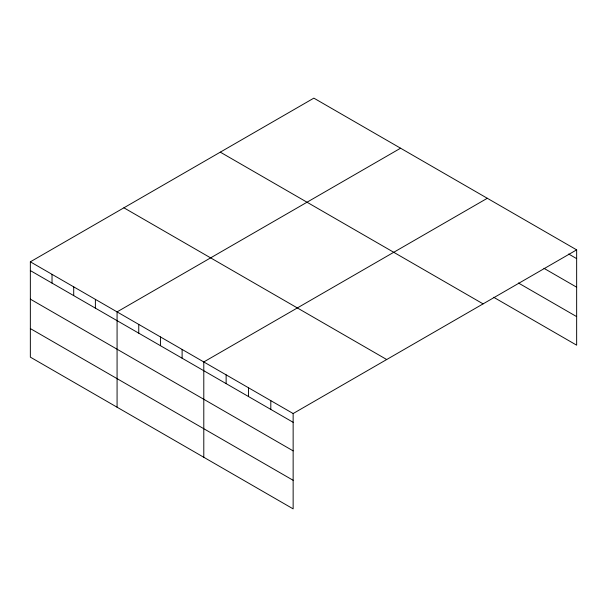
<?xml version="1.0" encoding="UTF-8"?>
<svg xmlns="http://www.w3.org/2000/svg" width="607" height="607" viewBox="0 0 607 607"><rect width="100%" height="100%" fill="white"/><g stroke="black" fill="none" stroke-linecap="round" stroke-linejoin="round"><path stroke-width="0.91" d="M576.65 249.864L313.857 98.137L30.35 261.822L30.35 357.136L293.143 508.863L293.143 413.542L576.65 249.864L576.65 345.178L493.681 297.278M400.574 148.207L117.075 311.884L117.075 407.206M487.3 198.277L203.793 361.954L203.793 457.276M568.676 254.022L576.65 258.628M543.94 268.309L576.65 287.194M518.416 282.999L576.65 316.619M220.295 152.152L483.096 303.879M123.904 207.806L386.705 359.526M30.35 261.822L293.143 413.542M30.35 270.585L293.143 422.313M30.35 299.145L293.143 450.872M30.35 328.577L293.143 480.296M270.805 400.643L270.805 409.414M248.468 387.752L248.468 396.515M226.13 374.853L226.13 383.624M182.115 349.442L182.115 358.206M160.438 336.923L160.438 345.687M138.753 324.404L138.753 333.175M95.39 299.372L95.39 308.136M73.713 286.853L73.713 295.624M52.027 274.334L52.027 283.105"/></g></svg>
